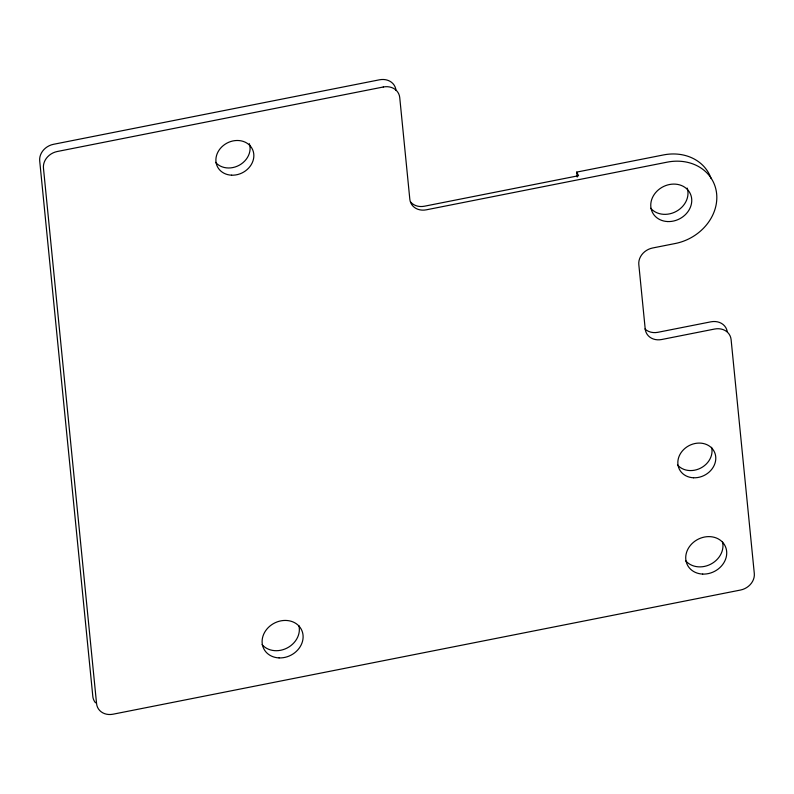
<?xml version="1.0" encoding="UTF-8"?>
<svg xmlns="http://www.w3.org/2000/svg" width="794" height="794" viewBox="0 0 794 794"><rect width="100%" height="100%" fill="white"/><g stroke="black" fill="none" stroke-linecap="round" stroke-linejoin="round"><path stroke-width="1.19" d="M577.198 177.032L576.702 172.109L663.466 154.939A46.935 40.107 -27.5 0 1 711.136 178.581M576.702 172.109L578.578 175.712L424.413 206.222A15.642 13.369 -27.5 0 1 410.647 202.033M644.956 328.974A15.652 13.369 -27.5 0 0 657.928 332.299L710.878 321.828A15.652 13.369 -27.5 0 1 727.175 331.217M722.48 541.746A21.12 18.044 -27.5 0 1 710.759 564.177A21.12 18.044 -27.5 0 1 685.688 560.792M711.583 447.31A19.552 16.714 -27.5 0 1 700.725 468.073A19.552 16.714 -27.5 0 1 677.52 464.947M687.177 188.079A21.12 18.044 -27.5 0 1 676.399 211.323A21.12 18.044 -27.5 0 1 650.723 208.266M395.978 90.357A15.642 13.369 -27.5 0 0 379.512 79.797L53.486 144.31A15.642 13.369 -27.5 0 0 39.7 160.864L92.819 696.427A15.642 13.369 -27.5 0 0 95.518 702.809M249.336 143.654A19.552 16.714 -27.5 0 1 239.351 165.172A19.552 16.714 -27.5 0 1 215.581 162.353M298.872 625.573A21.12 18.044 -27.5 0 1 287.14 648.003A21.12 18.044 -27.5 0 1 262.08 644.619M383.264 87.003L57.237 151.515A15.642 13.369 -27.5 0 0 43.452 168.07L96.57 703.643A15.642 13.369 -27.5 0 0 113.046 714.203L740.514 590.041A15.652 13.369 -27.5 0 0 754.3 573.486L731.105 339.604A15.652 13.369 -27.5 0 0 714.63 329.034L661.68 339.514A15.652 13.369 -27.5 0 1 645.204 328.944L638.813 264.541A15.642 13.369 -27.5 0 1 652.599 247.996L675.297 243.5A46.935 40.107 -27.5 0 0 716.645 193.845A46.935 40.107 -27.5 0 0 667.228 162.145L426.299 209.824A15.642 13.369 -27.5 0 1 409.823 199.264L399.739 97.573A15.642 13.369 -27.5 0 0 383.264 87.003M702.69 574.082A21.12 18.044 -27.5 0 0 725.478 546.709A21.12 18.044 -27.5 0 0 690.502 545.27A21.12 18.044 -27.5 0 0 702.69 574.082M693.539 477.78A19.552 16.714 -27.5 0 0 714.64 452.441A19.552 16.714 -27.5 0 0 682.245 451.101A19.552 16.714 -27.5 0 0 693.539 477.78M279.081 657.908A21.12 18.044 -27.5 0 0 301.869 630.535A21.12 18.044 -27.5 0 0 266.883 629.096A21.12 18.044 -27.5 0 0 279.081 657.908M231.6 175.186A19.552 16.714 -27.5 0 0 252.7 149.838A19.552 16.714 -27.5 0 0 220.305 148.508A19.552 16.714 -27.5 0 0 231.6 175.186M667.724 221.556A21.12 18.044 -27.5 0 0 690.512 194.183A21.12 18.044 -27.5 0 0 655.536 192.744A21.12 18.044 -27.5 0 0 667.724 221.556"/></g></svg>
